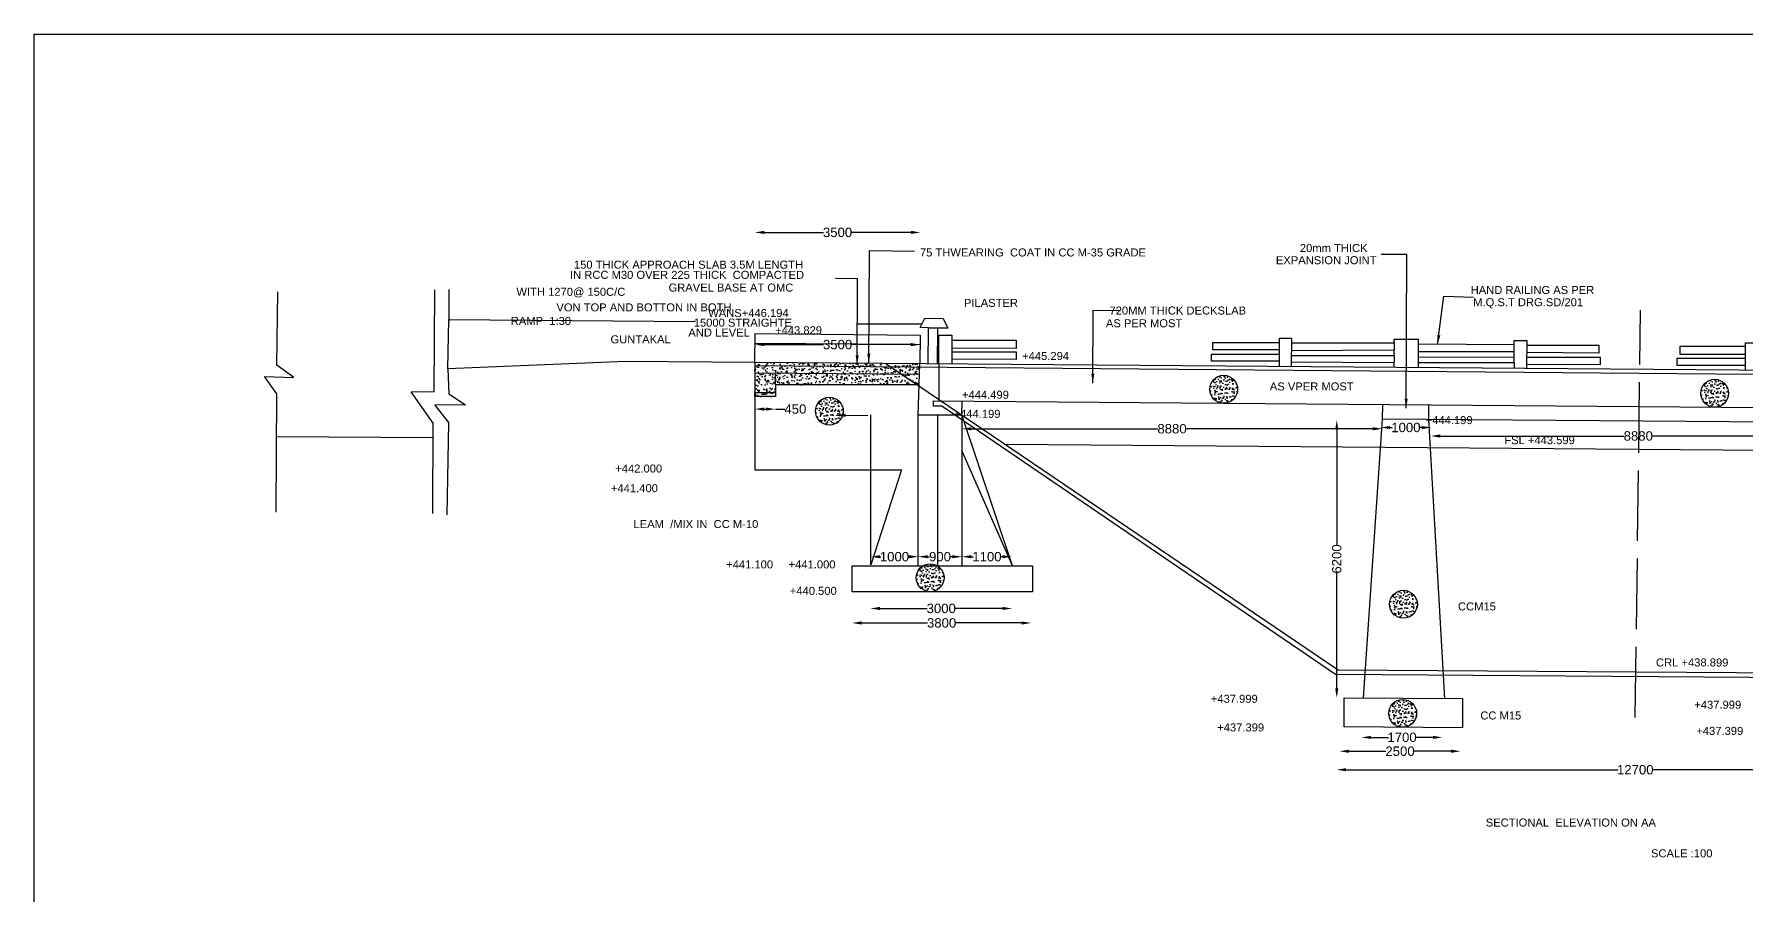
# Model space of a CAD drawing. Header units: inches. Extents: x 280570 to 358612, y -197835 to -151967.
# Drawn here: x 280570 to 316958, y -170279 to -151967 of the extents above; entities that cross this region are included whole.
import ezdxf

# ---------------------------------------------------------------- set-up
doc = ezdxf.new("R2010")
doc.units = ezdxf.units.IN
doc.header["$MEASUREMENT"] = 0
doc.linetypes.add('ACAD_ISO02W100', pattern=[15, 12, -3])
doc.layers.add('DRAWING', color=7, linetype='Continuous')
doc.styles.get("Standard").update_dxf_attribs({"font": 'arial.ttf'})
doc.dimstyles.new('ST100', dxfattribs={"dimtxt": 200, "dimasz": 200, "dimexe": 0, "dimexo": 300, "dimgap": 0.09, "dimtad": 0, "dimtih": 1, "dimtoh": 1, "dimdec": 0, "dimzin": 0, "dimdsep": 46, "dimtxsty": 'Standard', "dimcen": 0, "dimse1": 1, "dimse2": 1, "dimclrd": 2, "dimclrt": 2, "dimadec": 0, "dimazin": 0, "dimtfac": 1, "dimtdec": 0, "dimtofl": 0, "dimtmove": 0, "dimatfit": 3, "dimfxl": 2000, "dimtolj": 1, "dimtzin": 0, "dimarcsym": 0})
pattern_1 = [(50, (0, 0), (215.178055, -18.82564), [22.5, -247.5]), (355, (0, 0), (-41.6254, 225.65764), [18, -198]), (100.4514, (17.93, -1.57), (173.55281, 206.83186), [19.12206, -210.34263]), (46.1842, (0, 60), (320.17231, -49.6557), [33.75, -371.25]), (96.6356, (26.68, 55.86), (280.3988, 292.23536), [28.6831, -315.5139]), (351.1842, (0, 60), (280.39858, 292.23558), [27, -297]), (21, (30, 45), (179.07212, -120.78567), [22.5, -247.5]), (326, (30, 45), (72.9946, 217.54501), [18, -198]), (71.4514, (44.92, 34.93), (252.06679, 96.75915), [19.12206, -210.34263]), (37.5, (0, 0), (3.647957, 99.868156), [0, -195.6, 0, -201, 0, -198.75]), (7.5, (0, 0), (78.92086, 118.323514), [0, -114.6, 0, -191.1, 0, -75.75]), (327.5, (-66.9, 0), (160.14673, -6.766462), [0, -75, 0, -234, 0, -310.5]), (317.5, (-96.9, 0), (174.95585, 30.031495), [0, -97.5, 0, -155.4, 0, -220.5])]

# ---------------------------------------------------------------- blocks, each defined once
blk = doc.blocks.new('*D7')
at = {"layer": 'Defpoints', "color": 0, "transparency": 16777216}
for p in [(298338, -164159), (301346, -164159), (301346, -164173)]:
    blk.add_point(p, dxfattribs=at)
at = {"layer": 'DRAWING', "color": 2, "lineweight": -2, "transparency": 16777216}
for p, q in [((298538, -164173), (299544, -164173)), ((301146, -164173), (300140, -164173))]:
    blk.add_line(p, q, dxfattribs=at)
at = {"layer": 'DRAWING', "color": 2, "transparency": 16777216}
for points in [[(298538, -164139), (298538, -164206), (298338, -164173)], [(301146, -164139), (301146, -164206), (301346, -164173)]]:
    blk.add_solid(points, dxfattribs=at)
at = {"layer": 'DRAWING', "color": 2, "transparency": 16777216, "insert": (299842, -164173), "char_height": 200, "attachment_point": 5}
blk.add_mtext('\\A1;3000', dxfattribs=at)
blk = doc.blocks.new('*D8')
at = {"layer": 'Defpoints', "color": 0, "transparency": 16777216}
for p in [(297950, -164466), (301750, -164466), (301750, -164481)]:
    blk.add_point(p, dxfattribs=at)
at = {"layer": 'DRAWING', "color": 2, "lineweight": -2, "transparency": 16777216}
for p, q in [((298150, -164481), (299551, -164481)), ((301550, -164481), (300148, -164481))]:
    blk.add_line(p, q, dxfattribs=at)
at = {"layer": 'DRAWING', "color": 2, "transparency": 16777216}
for points in [[(298150, -164448), (298150, -164515), (297950, -164481)], [(301550, -164448), (301550, -164515), (301750, -164481)]]:
    blk.add_solid(points, dxfattribs=at)
at = {"layer": 'DRAWING', "color": 2, "transparency": 16777216, "insert": (299850, -164481), "char_height": 200, "attachment_point": 5}
blk.add_mtext('\\A1;3800', dxfattribs=at)
blk = doc.blocks.new('*D9')
at = {"layer": 'Defpoints', "color": 0, "transparency": 16777216}
for p in [(298344, -163030), (299351, -163030), (299351, -163073)]:
    blk.add_point(p, dxfattribs=at)
at = {"layer": 'DRAWING', "color": 2, "lineweight": -2, "transparency": 16777216}
for p, q in [((298544, -163073), (298559, -163073)), ((299151, -163073), (299137, -163073))]:
    blk.add_line(p, q, dxfattribs=at)
at = {"layer": 'DRAWING', "color": 2, "transparency": 16777216}
for points in [[(298544, -163039), (298544, -163106), (298344, -163073)], [(299151, -163039), (299151, -163106), (299351, -163073)]]:
    blk.add_solid(points, dxfattribs=at)
at = {"layer": 'DRAWING', "color": 2, "transparency": 16777216, "insert": (298848, -163073), "char_height": 200, "attachment_point": 5}
blk.add_mtext('\\A1;1000', dxfattribs=at)
blk = doc.blocks.new('*D10')
at = {"layer": 'Defpoints', "color": 0, "transparency": 16777216}
for p in [(299351, -163073), (300281, -163073), (300281, -163073)]:
    blk.add_point(p, dxfattribs=at)
at = {"layer": 'DRAWING', "color": 2, "lineweight": -2, "transparency": 16777216}
for p, q in [((299551, -163073), (299596, -163073)), ((300081, -163073), (300037, -163073))]:
    blk.add_line(p, q, dxfattribs=at)
at = {"layer": 'DRAWING', "color": 2, "transparency": 16777216}
for points in [[(299551, -163039), (299551, -163106), (299351, -163073)], [(300081, -163039), (300081, -163106), (300281, -163073)]]:
    blk.add_solid(points, dxfattribs=at)
at = {"layer": 'DRAWING', "color": 2, "transparency": 16777216, "insert": (299816, -163073), "char_height": 200, "attachment_point": 5}
blk.add_mtext('\\A1;900', dxfattribs=at)
blk = doc.blocks.new('*D11')
at = {"layer": 'Defpoints', "color": 0, "transparency": 16777216}
for p in [(300281, -163073), (301344, -163073), (301344, -163073)]:
    blk.add_point(p, dxfattribs=at)
at = {"layer": 'DRAWING', "color": 2, "lineweight": -2, "transparency": 16777216}
for p, q in [((300481, -163073), (300524, -163073)), ((301144, -163073), (301102, -163073))]:
    blk.add_line(p, q, dxfattribs=at)
at = {"layer": 'DRAWING', "color": 2, "transparency": 16777216}
for points in [[(300481, -163039), (300481, -163106), (300281, -163073)], [(301144, -163039), (301144, -163106), (301344, -163073)]]:
    blk.add_solid(points, dxfattribs=at)
at = {"layer": 'DRAWING', "color": 2, "transparency": 16777216, "insert": (300813, -163073), "char_height": 200, "attachment_point": 5}
blk.add_mtext('\\A1;1100', dxfattribs=at)
blk = doc.blocks.new('*D12')
at = {"layer": 'Defpoints', "color": 0, "transparency": 16777216}
for p in [(300281, -160305), (309210, -160310), (309210, -160353)]:
    blk.add_point(p, dxfattribs=at)
at = {"layer": 'DRAWING', "color": 2, "lineweight": -2, "transparency": 16777216}
for p, q in [((300481, -160353), (304447, -160353)), ((309010, -160353), (305044, -160353))]:
    blk.add_line(p, q, dxfattribs=at)
at = {"layer": 'DRAWING', "color": 2, "transparency": 16777216}
for points in [[(300481, -160320), (300481, -160387), (300281, -160353)], [(309010, -160320), (309010, -160387), (309210, -160353)]]:
    blk.add_solid(points, dxfattribs=at)
at = {"layer": 'DRAWING', "color": 2, "transparency": 16777216, "insert": (304746, -160353), "char_height": 200, "attachment_point": 5}
blk.add_mtext('\\A1;8880', dxfattribs=at)
blk = doc.blocks.new('*D47')
at = {"layer": 'Defpoints', "color": 0, "transparency": 16777216}
for p in [(308244, -167513), (320934, -167513), (320934, -167601)]:
    blk.add_point(p, dxfattribs=at)
at = {"layer": 'DRAWING', "color": 2, "lineweight": -2, "transparency": 16777216}
for p, q in [((308444, -167601), (314223, -167601)), ((320734, -167601), (314956, -167601))]:
    blk.add_line(p, q, dxfattribs=at)
at = {"layer": 'DRAWING', "color": 2, "transparency": 16777216}
for points in [[(308444, -167567), (308444, -167634), (308244, -167601)], [(320734, -167567), (320734, -167634), (320934, -167601)]]:
    blk.add_solid(points, dxfattribs=at)
at = {"layer": 'DRAWING', "color": 2, "transparency": 16777216, "insert": (314589, -167601), "char_height": 200, "attachment_point": 5}
blk.add_mtext('\\A1;12700', dxfattribs=at)
blk = doc.blocks.new('*D50')
at = {"layer": 'Defpoints', "color": 0, "transparency": 16777216}
for p in [(308305, -167240), (310874, -167208), (310874, -167240)]:
    blk.add_point(p, dxfattribs=at)
at = {"layer": 'DRAWING', "color": 2, "lineweight": -2, "transparency": 16777216}
for p, q in [((308505, -167208), (309290, -167208)), ((310674, -167208), (309890, -167208))]:
    blk.add_line(p, q, dxfattribs=at)
at = {"layer": 'DRAWING', "color": 2, "transparency": 16777216}
for points in [[(308505, -167174), (308505, -167241), (308305, -167208)], [(310674, -167174), (310674, -167241), (310874, -167208)]]:
    blk.add_solid(points, dxfattribs=at)
at = {"layer": 'DRAWING', "color": 2, "transparency": 16777216, "insert": (309590, -167208), "char_height": 200, "attachment_point": 5}
blk.add_mtext('\\A1;2500', dxfattribs=at)
blk = doc.blocks.new('*D51')
at = {"layer": 'Defpoints', "color": 0, "transparency": 16777216}
for p in [(308775, -166924), (310492, -166913), (310492, -166924)]:
    blk.add_point(p, dxfattribs=at)
at = {"layer": 'DRAWING', "color": 2, "lineweight": -2, "transparency": 16777216}
for p, q in [((308975, -166913), (309344, -166913)), ((310292, -166913), (309922, -166913))]:
    blk.add_line(p, q, dxfattribs=at)
at = {"layer": 'DRAWING', "color": 2, "transparency": 16777216}
for points in [[(308975, -166880), (308975, -166946), (308775, -166913)], [(310292, -166880), (310292, -166946), (310492, -166913)]]:
    blk.add_solid(points, dxfattribs=at)
at = {"layer": 'DRAWING', "color": 2, "transparency": 16777216, "insert": (309633, -166913), "char_height": 200, "attachment_point": 5}
blk.add_mtext('\\A1;1700', dxfattribs=at)
blk = doc.blocks.new('*D52')
at = {"layer": 'Defpoints', "color": 0, "transparency": 16777216}
for p in [(295881, -156134), (299397, -156134), (299397, -156180)]:
    blk.add_point(p, dxfattribs=at)
at = {"layer": 'DRAWING', "color": 2, "lineweight": -2, "transparency": 16777216}
for p, q in [((296081, -156180), (297341, -156180)), ((299197, -156180), (297937, -156180))]:
    blk.add_line(p, q, dxfattribs=at)
at = {"layer": 'DRAWING', "color": 2, "transparency": 16777216}
for points in [[(296081, -156146), (296081, -156213), (295881, -156180)], [(299197, -156146), (299197, -156213), (299397, -156180)]]:
    blk.add_solid(points, dxfattribs=at)
at = {"layer": 'DRAWING', "color": 2, "transparency": 16777216, "insert": (297639, -156180), "char_height": 200, "attachment_point": 5}
blk.add_mtext('\\A1;3500', dxfattribs=at)
blk = doc.blocks.new('*D53')
at = {"layer": 'Defpoints', "color": 0, "transparency": 16777216}
for p in [(309180, -160361), (310251, -160327), (310251, -160361)]:
    blk.add_point(p, dxfattribs=at)
at = {"layer": 'DRAWING', "color": 2, "lineweight": -2, "transparency": 16777216}
for p, q in [((309380, -160327), (309426, -160327)), ((310051, -160327), (310004, -160327))]:
    blk.add_line(p, q, dxfattribs=at)
at = {"layer": 'DRAWING', "color": 2, "transparency": 16777216}
for points in [[(309380, -160294), (309380, -160360), (309180, -160327)], [(310051, -160294), (310051, -160360), (310251, -160327)]]:
    blk.add_solid(points, dxfattribs=at)
at = {"layer": 'DRAWING', "color": 2, "transparency": 16777216, "insert": (309715, -160327), "char_height": 200, "attachment_point": 5}
blk.add_mtext('\\A1;1000', dxfattribs=at)
blk = doc.blocks.new('*D61')
at = {"layer": 'Defpoints', "color": 0, "transparency": 16777216}
for p in [(310247, -160319), (319059, -160319), (319059, -160507)]:
    blk.add_point(p, dxfattribs=at)
at = {"layer": 'DRAWING', "color": 2, "lineweight": -2, "transparency": 16777216}
for p, q in [((310447, -160507), (314354, -160507)), ((318859, -160507), (314951, -160507))]:
    blk.add_line(p, q, dxfattribs=at)
at = {"layer": 'DRAWING', "color": 2, "transparency": 16777216}
for points in [[(310447, -160474), (310447, -160541), (310247, -160507)], [(318859, -160474), (318859, -160541), (319059, -160507)]]:
    blk.add_solid(points, dxfattribs=at)
at = {"layer": 'DRAWING', "color": 2, "transparency": 16777216, "insert": (314653, -160507), "char_height": 200, "attachment_point": 5}
blk.add_mtext('\\A1;8880', dxfattribs=at)
blk = doc.blocks.new('*D68')
at = {"layer": 'Defpoints', "color": 0, "transparency": 16777216}
for p in [(295881, -159664), (296318, -159664), (296318, -159935)]:
    blk.add_point(p, dxfattribs=at)
at = {"layer": 'DRAWING', "color": 2, "lineweight": -2, "transparency": 16777216}
for p, q in [((296081, -159935), (296118, -159935)), ((296318, -159935), (296518, -159935))]:
    blk.add_line(p, q, dxfattribs=at)
at = {"layer": 'DRAWING', "color": 2, "transparency": 16777216}
for points in [[(296081, -159902), (296081, -159968), (295881, -159935)], [(296118, -159902), (296118, -159968), (296318, -159935)]]:
    blk.add_solid(points, dxfattribs=at)
at = {"layer": 'DRAWING', "color": 2, "transparency": 16777216, "insert": (296743, -159935), "char_height": 200, "attachment_point": 5}
blk.add_mtext('\\A1;450', dxfattribs=at)
blk = doc.blocks.new('*D69')
at = {"layer": 'Defpoints', "color": 0, "transparency": 16777216}
for p in [(295885, -158537), (299394, -158565), (299394, -158565)]:
    blk.add_point(p, dxfattribs=at)
at = {"layer": 'DRAWING', "color": 2, "lineweight": -2, "transparency": 16777216}
for p, q in [((296085, -158565), (297341, -158565)), ((299194, -158565), (297937, -158565))]:
    blk.add_line(p, q, dxfattribs=at)
at = {"layer": 'DRAWING', "color": 2, "transparency": 16777216}
for points in [[(296085, -158531), (296085, -158598), (295885, -158565)], [(299194, -158531), (299194, -158598), (299394, -158565)]]:
    blk.add_solid(points, dxfattribs=at)
at = {"layer": 'DRAWING', "color": 2, "transparency": 16777216, "insert": (297639, -158565), "char_height": 200, "attachment_point": 5}
blk.add_mtext('\\A1;3500', dxfattribs=at)
blk = doc.blocks.new('*D70')
at = {"layer": 'Defpoints', "color": 0, "transparency": 16777216}
for p in [(308246, -160170), (308282, -160170), (308405, -166072)]:
    blk.add_point(p, dxfattribs=at)
at = {"layer": 'DRAWING', "color": 2, "lineweight": -2, "transparency": 16777216}
for p, q in [((308246, -160370), (308246, -162822)), ((308246, -165872), (308246, -163420))]:
    blk.add_line(p, q, dxfattribs=at)
at = {"layer": 'DRAWING', "color": 2, "transparency": 16777216}
for points in [[(308213, -160370), (308279, -160370), (308246, -160170)], [(308213, -165872), (308279, -165872), (308246, -166072)]]:
    blk.add_solid(points, dxfattribs=at)
at = {"layer": 'DRAWING', "color": 2, "transparency": 16777216, "insert": (308246, -163121), "char_height": 200, "attachment_point": 5, "rotation": 90}
blk.add_mtext('\\A1;6200', dxfattribs=at)

msp = doc.modelspace()

# ---------------------------------------------------------------- hatches: boundary and pattern name
at = {"layer": 'DRAWING'}
h = msp.add_hatch(dxfattribs=at)
h.set_pattern_fill('AR-CONC', color=256, scale=30, style=0)
h.set_pattern_definition(pattern_1)
h.paths.add_polyline_path([(296320.1, -159170.2), (295881.1, -159166.7), (295881.1, -159584.8), (296318.1, -159585), (296318.2, -159417)])
h.paths.add_polyline_path([(298995.4, -159191.7), (296320.1, -159170.2), (296318.2, -159417), (299330.6, -159418.7)])
h.paths.add_polyline_path([(298770.3, -159039.4), (295881.1, -159013.9), (295881.1, -159166.7), (298995.4, -159191.7)])
h.paths.add_polyline_path([(298664.3, -158967.6), (295881.1, -158945.7), (295881.1, -159013.9), (298770.3, -159039.4)])
h.paths.add_polyline_path([(296318.1, -159585), (295881.1, -159584.8), (295881.1, -159664.2), (296318, -159664.5)])
h = msp.add_hatch(dxfattribs=at)
h.set_pattern_fill('AR-CONC', color=256, scale=30, style=0)
h.set_pattern_definition(pattern_1)
h.paths.add_polyline_path([(299390.5, -158973.3), (298664.3, -158967.6), (298770.3, -159039.4), (299387.9, -159044.8)])
h.paths.add_polyline_path([(299387.9, -159044.8), (298770.3, -159039.4), (298995.4, -159191.7), (299382.5, -159194.8)])
h.paths.add_polyline_path([(299382.5, -159194.8), (298995.4, -159191.7), (299330.6, -159418.7), (299374.5, -159418.8)])
h = msp.add_hatch(dxfattribs=at)
h.set_pattern_fill('AR-CONC', color=256, scale=25, style=0)
h.set_pattern_definition([(50, (8378.22, 465.94), (179.315046, -15.688034), [18.75, -206.25]), (355, (8378.22, 465.94), (-34.68783, 188.04803), [15, -165]), (100.4514, (8393.16, 464.63), (144.627345, 172.359886), [15.93505, -175.28553]), (46.1842, (8378.22, 515.94), (266.81026, -41.37975), [28.125, -309.375]), (96.6356, (8400.45, 512.5), (233.66568, 243.52947), [23.90257, -262.92825]), (351.1842, (8378.22, 515.94), (233.66549, 243.52965), [22.5, -247.5]), (21, (8403.22, 503.44), (149.22676, -100.65472), [18.75, -206.25]), (326, (8403.22, 503.44), (60.82883, 181.28751), [15, -165]), (71.4514, (8415.65, 495.05), (210.05566, 80.63262), [15.93505, -175.28553]), (37.5, (8378.215, 465.94), (3.039964, 83.223463), [0, -163, 0, -167.5, 0, -165.625]), (7.5, (8378.215, 465.94), (65.767384, 98.602928), [0, -95.5, 0, -159.25, 0, -63.125]), (327.5, (8322.465, 465.94), (133.455609, -5.638718), [0, -62.5, 0, -195, 0, -258.75]), (317.5, (8297.47, 465.94), (145.796542, 25.026246), [0, -81.25, 0, -129.5, 0, -183.75])])
h.paths.add_polyline_path([(305548.2, -159512.9, 1), (306139.5, -159512.9, 1)])
h = msp.add_hatch(dxfattribs=at)
h.set_pattern_fill('AR-CONC', color=256, scale=25, style=0)
h.set_pattern_definition([(50, (18810.29, 381.15), (179.315046, -15.688034), [18.75, -206.25]), (355, (18810.3, 381.15), (-34.68783, 188.04803), [15, -165]), (100.4514, (18825.24, 379.85), (144.627345, 172.359886), [15.93505, -175.28553]), (46.1842, (18810.3, 431.15), (266.81026, -41.37975), [28.125, -309.375]), (96.6356, (18832.53, 427.7), (233.66568, 243.52947), [23.90257, -262.92825]), (351.1842, (18810.3, 431.15), (233.66549, 243.52965), [22.5, -247.5]), (21, (18835.29, 418.65), (149.22676, -100.65472), [18.75, -206.25]), (326, (18835.3, 418.65), (60.82883, 181.28751), [15, -165]), (71.4514, (18847.73, 410.26), (210.05566, 80.63262), [15.93505, -175.28553]), (37.5, (18810.29, 381.15), (3.039964, 83.223463), [0, -163, 0, -167.5, 0, -165.625]), (7.5, (18810.29, 381.15), (65.767384, 98.602928), [0, -95.5, 0, -159.25, 0, -63.125]), (327.5, (18754.54, 381.15), (133.455609, -5.638718), [0, -62.5, 0, -195, 0, -258.75]), (317.5, (18729.54, 381.15), (145.796542, 25.026246), [0, -81.25, 0, -129.5, 0, -183.75])])
h.paths.add_polyline_path([(315980.2, -159597.7, 1), (316571.5, -159597.7, 1)])
h = msp.add_hatch(dxfattribs=at)
h.set_pattern_fill('AR-CONC', color=256, scale=25, style=0)
h.set_pattern_definition([(50, (0, 0), (179.315046, -15.688034), [18.75, -206.25]), (355, (0, 0), (-34.68783, 188.04803), [15, -165]), (100.4514, (14.94, -1.3), (144.627345, 172.359886), [15.93505, -175.28553]), (46.1842, (0, 50), (266.81026, -41.37975), [28.125, -309.375]), (96.6356, (22.23, 46.55), (233.66568, 243.52947), [23.90257, -262.92825]), (351.1842, (0, 50), (233.66549, 243.52965), [22.5, -247.5]), (21, (25, 37.5), (149.22676, -100.65472), [18.75, -206.25]), (326, (25, 37.5), (60.82883, 181.28751), [15, -165]), (71.4514, (37.44, 29.11), (210.05566, 80.63262), [15.93505, -175.28553]), (37.5, (0, 0), (3.039964, 83.223463), [0, -163, 0, -167.5, 0, -165.625]), (7.5, (0, 0), (65.767384, 98.602928), [0, -95.5, 0, -159.25, 0, -63.125]), (327.5, (-55.75, 0), (133.455609, -5.638718), [0, -62.5, 0, -195, 0, -258.75]), (317.5, (-80.75, 0), (145.796542, 25.026246), [0, -81.25, 0, -129.5, 0, -183.75])])
h.paths.add_polyline_path([(297170, -159978.9, 1), (297761.2, -159978.9, 1)])
h = msp.add_hatch(dxfattribs=at)
h.set_pattern_fill('AR-CONC', color=256, scale=25, style=0)
h.set_pattern_definition([(50, (2140.84, -3541.5), (179.315046, -15.688034), [18.75, -206.25]), (355, (2140.84, -3541.5), (-34.68783, 188.04803), [15, -165]), (100.4514, (2155.78, -3542.8), (144.627345, 172.359886), [15.93505, -175.28553]), (46.1842, (2140.84, -3491.5), (266.81026, -41.37975), [28.125, -309.375]), (96.6356, (2163.08, -3494.94), (233.66568, 243.52947), [23.90257, -262.92825]), (351.1842, (2140.84, -3491.5), (233.66549, 243.52965), [22.5, -247.5]), (21, (2165.84, -3504), (149.22676, -100.65472), [18.75, -206.25]), (326, (2165.84, -3504), (60.82883, 181.28751), [15, -165]), (71.4514, (2178.28, -3512.38), (210.05566, 80.63262), [15.93505, -175.28553]), (37.5, (2140.84, -3541.495), (3.039964, 83.223463), [0, -163, 0, -167.5, 0, -165.625]), (7.5, (2140.84, -3541.495), (65.767384, 98.602928), [0, -95.5, 0, -159.25, 0, -63.125]), (327.5, (2085.09, -3541.495), (133.455609, -5.638718), [0, -62.5, 0, -195, 0, -258.75]), (317.5, (2060.09, -3541.5), (145.796542, 25.026246), [0, -81.25, 0, -129.5, 0, -183.75])])
h.paths.add_polyline_path([(299310.8, -163520.4, 1), (299902.1, -163520.4, 1)])
h = msp.add_hatch(dxfattribs=at)
h.set_pattern_fill('AR-CONC', color=256, scale=25, style=0)
h.set_pattern_definition([(50, (12197.59, -4103.95), (179.315046, -15.688034), [18.75, -206.25]), (355, (12197.6, -4103.95), (-34.68783, 188.04803), [15, -165]), (100.4514, (12212.54, -4105.25), (144.627345, 172.359886), [15.93505, -175.28553]), (46.1842, (12197.6, -4053.95), (266.81026, -41.37975), [28.125, -309.375]), (96.6356, (12219.83, -4057.4), (233.66568, 243.52947), [23.90257, -262.92825]), (351.1842, (12197.6, -4053.95), (233.66549, 243.52965), [22.5, -247.5]), (21, (12222.59, -4066.45), (149.22676, -100.65472), [18.75, -206.25]), (326, (12222.6, -4066.45), (60.82883, 181.28751), [15, -165]), (71.4514, (12235.03, -4074.83), (210.05566, 80.63262), [15.93505, -175.28553]), (37.5, (12197.59, -4103.947), (3.039964, 83.223463), [0, -163, 0, -167.5, 0, -165.625]), (7.5, (12197.59, -4103.95), (65.767384, 98.602928), [0, -95.5, 0, -159.25, 0, -63.125]), (327.5, (12141.84, -4103.947), (133.455609, -5.638718), [0, -62.5, 0, -195, 0, -258.75]), (317.5, (12116.84, -4103.95), (145.796542, 25.026246), [0, -81.25, 0, -129.5, 0, -183.75])])
h.paths.add_polyline_path([(309367.5, -164082.8, 1), (309958.8, -164082.8, 1)])
h = msp.add_hatch(dxfattribs=at)
h.set_pattern_fill('AR-CONC', color=256, scale=25, style=0)
h.set_pattern_definition([(50, (12182.42, -6424.9), (179.315046, -15.688034), [18.75, -206.25]), (355, (12182.42, -6424.9), (-34.68783, 188.04803), [15, -165]), (100.4514, (12197.36, -6426.2), (144.627345, 172.359886), [15.93505, -175.28553]), (46.1842, (12182.42, -6374.9), (266.81026, -41.37975), [28.125, -309.375]), (96.6356, (12204.65, -6378.35), (233.66568, 243.52947), [23.90257, -262.92825]), (351.1842, (12182.42, -6374.9), (233.66549, 243.52965), [22.5, -247.5]), (21, (12207.42, -6387.4), (149.22676, -100.65472), [18.75, -206.25]), (326, (12207.42, -6387.4), (60.82883, 181.28751), [15, -165]), (71.4514, (12219.85, -6395.79), (210.05566, 80.63262), [15.93505, -175.28553]), (37.5, (12182.42, -6424.9), (3.039964, 83.223463), [0, -163, 0, -167.5, 0, -165.625]), (7.5, (12182.42, -6424.9), (65.767384, 98.602928), [0, -95.5, 0, -159.25, 0, -63.125]), (327.5, (12126.67, -6424.9), (133.455609, -5.638718), [0, -62.5, 0, -195, 0, -258.75]), (317.5, (12101.67, -6424.9), (145.796542, 25.026246), [0, -81.25, 0, -129.5, 0, -183.75])])
h.paths.add_polyline_path([(309352.4, -166403.8, 1), (309943.7, -166403.8, 1)])

# ---------------------------------------------------------------- linework, layer by layer
msp.add_lwpolyline([(358426.2, -197834.8), (280569.9, -197834.8), (280569.9, -151967.3), (358426.2, -151967.3)], close=True, dxfattribs=at)
for points in [[(285709.1, -162125), (285726.3, -159612.4), (285461.9, -159243.1), (286083.7, -159261.4), (285721, -159003.4), (285746.3, -157444.8)], [(289036, -162154.9), (289047.9, -160235.9), (288576.2, -159566.5), (289069.2, -159560.9), (289078.5, -157399.4)], [(289381.4, -157396), (289379.4, -158065.7)], [(329525.9, -160001.3), (329528.5, -159209.9), (293140.1, -158924.2), (289358.8, -159082), (289380.1, -158033.9), (294612.2, -158072.6)], [(299428.1, -158131.1), (298050.7, -158131.1)], [(299566.7, -158974.7), (299573.3, -158205.5), (299393.9, -158200), (299492.2, -158001.8), (299880.2, -158006.8), (299978.5, -158214.9), (299573.2, -158211.4)], [(299763.2, -158976.2), (299769.8, -158213.1)], [(295881.1, -158945.7), (295886.4, -158327.9), (299395.3, -158365.5), (299390.5, -158973.3)], [(295884.6, -158537.2), (298045.4, -158548.3)], [(298045.4, -158548.3), (299393.7, -158558.8)], [(299793.8, -158976.4), (299793.8, -158365.5), (300070.2, -158365.5), (300065.4, -158978.6)], [(300069.4, -158471.2), (301430.7, -158471.2), (301430.7, -158647.9), (300068.1, -158637.2)], [(307032, -158674.5), (305615.9, -158674.5), (305615.9, -158518.4), (307032, -158521.7)], [(307032, -159033.3), (307032, -158427.6), (307282, -158427.6), (307277.2, -159035.2)], [(307281.2, -158523.6), (309468.9, -158523.6), (309468.9, -158683.9), (307279.9, -158699.4)], [(309468.9, -158523.6), (309468.9, -158446.9), (309977.8, -158446.9), (309973, -159056.4)], [(312017.2, -158572.6), (309976.9, -158556.6)], [(312017.2, -158941.4), (312017.2, -158475.2), (312284.3, -158475.2), (312279.6, -159074.5)], [(312283.5, -158574.7), (313814.8, -158574.7), (313814.8, -158745.9), (312282.2, -158733.9)], [(316931.9, -158773.6), (315540.7, -158773.6), (315540.7, -158598.1), (316931.9, -158598.1)], [(316931.9, -159111), (316931.9, -158526.1), (317173.6, -158526.1), (317169, -159112.9)], [(295881.1, -158945.7), (295881.1, -161229.2), (298994, -161229.2), (298344.3, -163247.4), (298344.3, -160053.7)], [(333453.2, -159344.9), (295881.1, -159013.9)], [(298664.3, -158967.6), (308273.1, -165473.7), (320965.5, -165565.6), (330659.1, -159220.4)], [(299351.4, -163267.8), (299351.4, -160059.8), (299390.5, -158973.3)], [(299793.8, -158976.4), (299787.5, -159759.6)], [(300067.4, -158717.1), (301437.4, -158717.1), (301437.4, -158882.7), (300066.2, -158871.9)], [(307032, -158919.2), (305581.3, -158919.2), (305581.3, -158769.7), (307032, -158769.7)], [(309462.4, -158953), (307278, -158937.4)], [(307279.1, -158794.1), (309463.6, -158794.1), (309468.9, -158683.9)], [(309463.6, -158793.8), (309461.6, -159052.4)], [(309973.9, -158941.4), (312017.2, -158941.4), (312016.2, -159072.4)], [(312017.2, -158832.3), (309974.7, -158837.2)], [(309975.7, -158709.9), (312017.2, -158709.9)], [(312281.4, -158834.6), (313840.1, -158834.6), (313840.1, -158996.7), (312280.3, -158984.5)], [(316931.9, -159010), (315482.3, -159010), (315482.3, -158855.6), (316931.9, -158855.6)], [(289358.8, -159082), (289381, -159612.8), (289733.5, -159846.1), (289083.8, -159850.5), (289372.1, -160222), (289337.5, -162184.3)], [(295881.1, -159166.7), (299382.5, -159194.8)], [(299374.5, -159418.8), (296318.2, -159417), (296320.1, -159170.2)], [(296318.2, -159417), (296318, -159664.5), (295881.1, -159664.2), (295881.1, -159584.8), (296318.1, -159585)], [(299351.4, -160059.8), (300281.5, -160059.8), (300283.9, -159763.6)], [(299667.6, -159758.6), (329641.5, -160002.2)], [(299667.6, -159758.6), (299667.6, -159866), (299857.6, -159866), (308218.7, -165567.3), (320935, -165662), (329480.7, -160097.5), (329652.1, -160106.3), (329652.9, -160002.3)], [(299767.3, -163267.8), (299767.3, -160059.8)], [(300281.5, -160059.8), (300281.5, -163267.8)], [(301353.7, -163267.8), (300281.5, -160059.8)], [(329495.5, -160304.5), (309220.5, -160152.3), (309222.8, -159836.3)], [(310194.6, -159844.2), (310192.2, -160159.6)], [(308813.7, -166074.6), (309220.5, -160152.3)], [(310192.2, -160159.6), (310533.1, -166086.2)], [(285720.1, -160515.6), (289046, -160536.4)], [(301353.7, -163267.8), (300281.5, -160817.8)], [(328096, -160898.1), (301208.9, -160690.5)], [(297952.4, -163267.8), (301781.5, -163267.8), (301781.5, -163816), (297947.1, -163816), (297947.1, -163267.8)], [(308405.2, -166071.9), (308405.2, -166071.9), (310921.1, -166088.9), (310916.9, -166707.8), (308405.9, -166690.9), (308405.2, -166071.9), (308405.2, -166071.9)]]:
    msp.add_lwpolyline(points, dxfattribs=at)
at = {"layer": 'DRAWING', "linetype": 'ACAD_ISO02W100', "ltscale": 125}
msp.add_lwpolyline([(314589.4, -166487.5), (314701, -157829)], dxfattribs=at)
at = {"layer": 'DRAWING'}
for centre in [(305843.8, -159512.9), (316275.9, -159597.7), (297465.6, -159978.9), (299606.4, -163520.4), (309663.2, -164082.8), (309648, -166403.8)]:
    msp.add_circle(centre, 295.6, dxfattribs=at)

# ---------------------------------------------------------------- texts
at = {"layer": 'DRAWING', "color": 2}
for s, p in [('  20mm THICK', (307330.5, -156596.4)), (' 150 THICK APPROACH SLAB 3.5M LENGTH', (291971.8, -156950.3)), (' 75 THWEARING  COAT IN CC M-35 GRADE', (299323.3, -156690.8)), (' EXPANSION JOINT', (306887.1, -156855.7)), (' IN RCC M30 OVER 225 THICK  COMPACTED', (291887.5, -157166.6)), (' WITH 1270@ 150C/C', (290750.2, -157527.2)), (' GRAVEL BASE AT OMC', (293981.7, -157437.1)), (' HAND RAILING AS PER', (311025.7, -157488.4)), (' VON TOP AND BOTTON IN BOTH', (291598.7, -157857.8)), (' WANS+446.194', (294824.2, -157978)), ('  PILASTER', (300192.6, -157763)), (' 720MM THICK DECKSLAB', (303350.6, -157925)), (' M.Q.S.T DRG.SD/201', (311079, -157748.7)), (' RAMP  1:30', (290629.8, -158146.3)), (' AND LEVEL', (294403, -158392.7)), (' 15000 STRAIGHTE', (294517.3, -158182.4)), (' +443.829', (296245.8, -158344)), (' AS PER MOST', (303274.9, -158195)), (' GUNTAKAL', (292748.1, -158537)), (' +445.294', (301494.2, -158892)), (' AS VPER MOST', (306758.5, -159538.6)), (' +444.499', (300216.4, -159715)), (' +444.199', (300037.3, -160120.5)), (' +444.199', (310070.5, -160254.1)), (' FSL +443.599', (311739.4, -160680.4)), (' +442.000', (292849, -161283.5)), (' +441.400', (292757.8, -161700.9)), (' LEAM  /MIX IN  CC M-10', (293237.3, -162463.6)), (' +441.100     +441.000', (295205.7, -163321.2)), (' +440.500 ', (296558.4, -163882.9)), (' CCM15', (310755.8, -164214.4)), (' CRL +438.899', (314963.5, -165405.8)), (' +437.999', (305504, -166177.2)), (' +437.999', (315777.1, -166303.9)), (' +437.399', (305639.5, -166786.3)), (' CC M15', (311230.2, -166532.5)), (' +437.399', (315819.9, -166859.9)), (' SECTIONAL  ELEVATION ON AA', (311346, -168808.3)), (' SCALE :100', (314856.3, -169462.8))]:
    msp.add_text(s, height=170, dxfattribs=at).set_placement(p)
at = {"layer": 'DRAWING'}
for s, p in [(' 75 THK W.C IN M-30   ', (315835.7, -161399.7)), (' 75 THK W.C IN M-30   ', (315898.1, -161568.6)), ('600X600X1200', (305000.7, -167994.1)), ('600X600X1200', (303775.7, -168162.4))]:
    msp.add_text(s, height=0.0359, dxfattribs=at).set_placement(p)

# ---------------------------------------------------------------- dimensions: what is measured, and where the dimension line sits
for base, p1, p2, text, picture, middle in [((299397.2, -156179.6), (295881, -156133.6), (299397.2, -156133.6), '3500', '*D52', (297639.1, -156179.6)), ((299393.7, -158564.7), (295884.6, -158537.2), (299393.7, -158564.7), '3500', '*D69', (297639.1, -158564.7)), ((296318, -159935), (295881.1, -159664.2), (296318, -159664.5), '450', '*D68', (296742.7, -159935)), ((309209.6, -160353.5), (300281.5, -160305), (309209.6, -160309.8), '8880', '*D12', (304745.5, -160353.5)), ((310251, -160327), (309179.7, -160361), (310251, -160361), '1000', '*D53', (309715.3, -160327)), ((319058.9, -160507.4), (310247.1, -160318.7), (319058.9, -160318.7), '8880', '*D61', (314653, -160507.4)), ((299351.4, -163072.8), (298344.3, -163030.4), (299351.4, -163030.4), '1000', '*D9', (298847.9, -163072.8)), ((300281.5, -163072.8), (299351.4, -163072.8), (300281.5, -163072.8), '900', '*D10', (299816.4, -163072.8)), ((301344, -163072.8), (300281.5, -163072.8), (301344, -163072.8), '1100', '*D11', (300812.7, -163072.8)), ((301345.6, -164172.7), (298338.4, -164158.6), (301345.6, -164158.6), '3000', '*D7', (299842, -164172.7)), ((310491.7, -166912.9), (308775, -166923.8), (310491.7, -166923.8), '1700', '*D51', (309633.3, -166912.9)), ((310874.3, -167207.7), (308304.9, -167240.5), (310874.3, -167240.5), '2500', '*D50', (309589.6, -167207.7)), ((320934, -167600.8), (308244.4, -167513.1), (320934, -167513.1), '12700', '*D47', (314589.2, -167600.8))]:
    dim = msp.add_linear_dim(base=base, p1=p1, p2=p2, text=text, dimstyle='ST100', dxfattribs=at)
    dim.commit()
    dim.dimension.update_dxf_attribs({"geometry": picture, "text_midpoint": middle})
dim = msp.add_linear_dim(base=(308246.1, -160170.1), p1=(308405.2, -166071.9), p2=(308282.4, -160170.1), angle=90, text='6200', dimstyle='ST100', dxfattribs=at)
dim.commit()
dim.dimension.update_dxf_attribs({"geometry": '*D70', "text_midpoint": (308246.1, -163121), "text_rotation": 90})
dim = msp.add_linear_dim(base=(301749.9, -164481.3), p1=(297949.7, -164466), p2=(301749.9, -164466), dimstyle='ST100', dxfattribs=at)
dim.commit()
dim.dimension.update_dxf_attribs({"geometry": '*D8', "text_midpoint": (299849.8, -164481.3)})

# ---------------------------------------------------------------- leaders
for points in [[(298301.6, -158958.5), (298316.7, -156562.9), (299276.9, -156581)], [(309720.2, -159915.9), (309734.7, -156649.8), (309187.8, -156652.1)], [(298055, -158994.3), (298060.6, -157163.4), (297593.2, -157157.7)], [(310389.9, -158563.3), (310520.6, -157531.5), (311148.3, -157557.6)], [(303061.6, -159381), (303072, -157834.7), (303651.5, -157839.9)], [(297608.9, -160066.5), (298282.1, -160071.3)]]:
    msp.add_leader(points, dimstyle='ST100', override={"dimgap": 0.09, "dimtad": 0}, dxfattribs=at)

doc.saveas('drawing.dxf')
